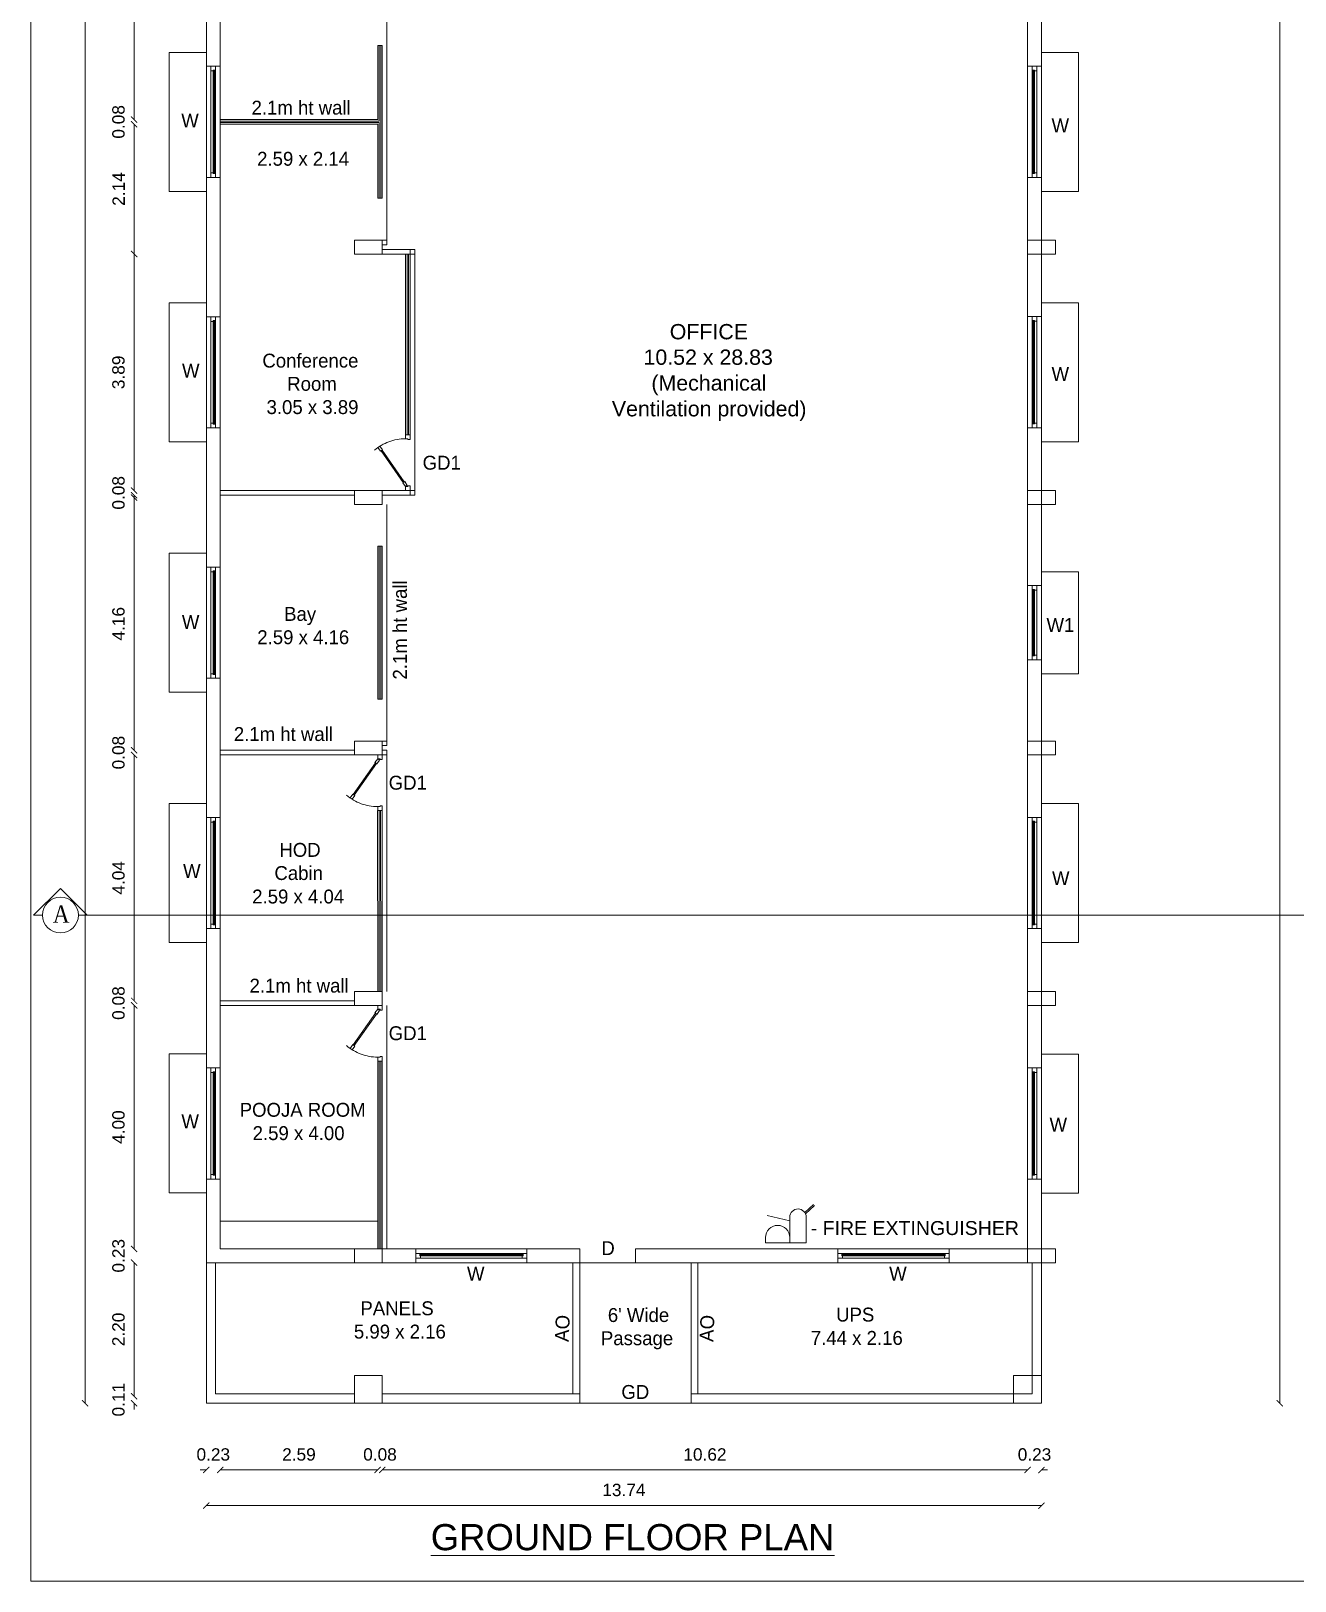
# Model space of a CAD drawing. Header units: metres. Extents: x -1560643 to -1560434, y 43491 to 43663.
# Drawn here: x -1560643.22 to -1560622.42, y 43551.2 to 43576.69 of the extents above; entities that cross this region are included whole.
import ezdxf
from ezdxf.enums import TextEntityAlignment as Align

# ---------------------------------------------------------------- set-up
doc = ezdxf.new("R2010")
doc.units = ezdxf.units.M
doc.header["$LTSCALE"] = 750
doc.header["$MEASUREMENT"] = 0
for name, pattern in [('CACHE3', [5.25, 4.2, -1.05]), ('CENTER', [50.8, 31.75, -6.35, 6.35, -6.35]), ('DASHED2', [0.375, 0.25, -0.125]), ('HIDDEN', [0.375, 0.25, -0.125])]:
    doc.linetypes.add(name, pattern=pattern)
doc.layers.get('0').update_dxf_attribs({"lineweight": 5})
doc.layers.add('BLK_1_FLR_0_DRINKING_WATER', color=7, linetype='Continuous', lineweight=5)
doc.styles.add('5 Feet Scale', font='', dxfattribs={"height": 5.9055})
doc.styles.add('6 Feet Scale', font='', dxfattribs={"height": 7.0866})
doc.styles.add('bold - t', font='arial.ttf', dxfattribs={"height": 9})
doc.styles.add('cent', font='arial.ttf', dxfattribs={"height": 8})
doc.styles.add('outer', font='arial.ttf')
doc.styles.add('style1', font='times.ttf', dxfattribs={"width": 0.95, "height": 200})
doc.styles.get('5 Feet Scale').set_extended_font_data('Bahnschrift')
doc.styles.get('6 Feet Scale').set_extended_font_data('Bahnschrift')

# ---------------------------------------------------------------- blocks, each defined once
blk = doc.blocks.new('_ArchTick')
at = {"color": 0, "linetype": 'ByBlock', "const_width": 0.15}
blk.add_lwpolyline([(-0.5, -0.5), (0.5, 0.5)], dxfattribs=at)
blk = doc.blocks.new('A$C52BB42CC')
at = {"linetype": 'ByBlock'}
for p, q in [((0, 4432.7), (0, 2394.8)), ((19.1, 2843.2), (1.7, 2826)), ((36.5, 2826), (19.1, 2843.2)), ((1.7, 2826), (7.5, 2826)), ((30.7, 2826), (36.5, 2826)), ((0, 2394.8), (3539, 2394.8))]:
    blk.add_line(p, q, dxfattribs=at)
for p, q in [((35.1, 2509.9), (35.1, 4333.1)), ((113.6, 4333.1), (113.6, 2509.9)), ((809, 2509.9), (809, 4333.1)), ((654.6, 2509.9), (654.6, 3731.4)), ((66.8, 3341.1), (66.8, 3578.3)), ((113.6, 3465.7), (113.6, 3375.6)), ((122.6, 3465.7), (122.6, 3375.6)), ((645.6, 3375.6), (645.6, 3465.8)), ((654.6, 3375.6), (654.6, 3416.2)), ((89.6, 3294.6), (89.6, 3384.6)), ((89.6, 3384.6), (113.6, 3384.6)), ((224.6, 3389.1), (227.6, 3389.1)), ((224.6, 3389.1), (224.6, 3341.1)), ((225.6, 3389.1), (225.6, 3340.1)), ((226.6, 3389.1), (226.6, 3290.1)), ((227.6, 3389.1), (227.6, 3290.1)), ((678.6, 3384.6), (654.6, 3384.6)), ((678.6, 3294.6), (678.6, 3384.6)), ((113.6, 3375.6), (122.6, 3375.6)), ((654.6, 3375.6), (645.6, 3375.6)), ((66.8, 3341.1), (66.8, 3345.1)), ((66.8, 3338.1), (66.8, 3334.1)), ((66.8, 3254), (66.8, 3338.1)), ((122.6, 3341.1), (224.6, 3341.1)), ((122.6, 3340.1), (225.6, 3340.1)), ((122.6, 3339.1), (225.6, 3339.1)), ((122.6, 3338.1), (224.6, 3338.1)), ((224.6, 3338.1), (224.6, 3290.1)), ((225.6, 3339.1), (225.6, 3290.1)), ((113.6, 3303.6), (113.6, 3213.4)), ((113.6, 3303.6), (122.6, 3303.6)), ((122.6, 3303.6), (122.6, 3213.4)), ((654.6, 3303.6), (645.6, 3303.6)), ((645.6, 3213.5), (645.6, 3303.6)), ((654.6, 3263), (654.6, 3303.6)), ((113.6, 3294.6), (89.6, 3294.6)), ((654.6, 3294.6), (678.6, 3294.6)), ((224.6, 3290.1), (227.6, 3290.1)), ((209.6, 3263), (227.6, 3263)), ((209.6, 3254), (209.6, 3263)), ((209.6, 3263), (227.6, 3263)), ((209.6, 3254), (209.6, 3263)), ((230.6, 3263), (227.6, 3263)), ((227.6, 3263), (227.6, 3260)), ((227.6, 3263), (227.6, 3254)), ((227.6, 3263), (227.6, 3254)), ((230.6, 3260), (230.6, 3263)), ((645.6, 3263), (663.6, 3263)), ((645.6, 3254), (645.6, 3263)), ((663.6, 3263), (663.6, 3254)), ((66.8, 3100.9), (66.8, 3254)), ((227.6, 3254), (209.6, 3254)), ((227.6, 3254), (209.6, 3254)), ((227.6, 3260), (230.6, 3260)), ((227.6, 3257), (245.6, 3257)), ((227.6, 3254), (227.6, 3257)), ((245.6, 3254), (227.6, 3254)), ((242.6, 3136.9), (242.6, 3254)), ((243.6, 3136.9), (243.6, 3254)), ((244.6, 3136.9), (244.6, 3254)), ((248.6, 3257), (245.6, 3257)), ((245.6, 3257), (245.6, 3254)), ((245.6, 3257), (245.6, 3254)), ((245.6, 3136.9), (245.6, 3254)), ((245.6, 3254), (248.6, 3254)), ((248.6, 3254), (248.6, 3257)), ((663.6, 3254), (645.6, 3254)), ((654.6, 3213.5), (654.6, 3254)), ((89.6, 3132.5), (89.6, 3222.5)), ((89.6, 3222.5), (113.6, 3222.5)), ((678.6, 3222.5), (654.6, 3222.5)), ((678.6, 3132.5), (678.6, 3222.5)), ((113.6, 3213.4), (122.6, 3213.4)), ((654.6, 3213.5), (645.6, 3213.5)), ((113.6, 3141.4), (113.6, 3051.3)), ((113.6, 3141.4), (122.6, 3141.4)), ((122.6, 3141.4), (122.6, 3051.3)), ((654.6, 3141.5), (645.6, 3141.5)), ((645.6, 3039.3), (645.6, 3141.5)), ((654.6, 3100.9), (654.6, 3141.5)), ((113.6, 3132.5), (89.6, 3132.5)), ((242.6, 3136.9), (245.6, 3136.9)), ((654.6, 3132.5), (678.6, 3132.5)), ((66.8, 3100.9), (66.8, 3104.9)), ((66.8, 3097.9), (66.8, 3093.9)), ((66.8, 2932.7), (66.8, 3096.4)), ((209.6, 3100.9), (122.6, 3100.9)), ((122.6, 3097.9), (209.6, 3097.9)), ((209.6, 3097.9), (209.6, 3100.9)), ((209.6, 3100.9), (227.6, 3100.9)), ((209.6, 3091.9), (209.6, 3100.9)), ((209.6, 3100.9), (227.6, 3100.9)), ((209.6, 3091.9), (209.6, 3100.9)), ((227.6, 3091.9), (209.6, 3091.9)), ((227.6, 3091.9), (209.6, 3091.9)), ((227.6, 3097.9), (227.6, 3100.9)), ((227.6, 3100.9), (248.6, 3100.9)), ((227.6, 3100.9), (227.6, 3091.9)), ((227.6, 3100.9), (227.6, 3091.9)), ((248.6, 3097.9), (227.6, 3097.9)), ((248.6, 3100.9), (245.6, 3100.9)), ((245.6, 3100.9), (245.6, 3097.9)), ((245.6, 3097.9), (248.6, 3097.9)), ((248.6, 3097.9), (248.6, 3100.9)), ((645.6, 3100.9), (663.6, 3100.9)), ((645.6, 3091.9), (645.6, 3100.9)), ((663.6, 3091.9), (645.6, 3091.9)), ((654.6, 3039.3), (654.6, 3091.9)), ((663.6, 3100.9), (663.6, 3091.9)), ((224.6, 3064.8), (227.6, 3064.8)), ((224.6, 3064.8), (224.6, 3016.8)), ((225.6, 3064.8), (225.6, 3015.8)), ((226.6, 3064.8), (226.6, 2965.8)), ((227.6, 3064.8), (227.6, 2965.8)), ((89.6, 2970.3), (89.6, 3060.3)), ((89.6, 3060.3), (113.6, 3060.3)), ((113.6, 3051.3), (122.6, 3051.3)), ((678.6, 3048.3), (654.6, 3048.3)), ((678.6, 2982.3), (678.6, 3048.3)), ((654.6, 3039.3), (645.6, 3039.3)), ((224.6, 3016.8), (224.6, 2965.8)), ((225.6, 3015.8), (225.6, 2965.8)), ((654.6, 2991.3), (645.6, 2991.3)), ((645.6, 2889.2), (645.6, 2991.3)), ((654.6, 2938.7), (654.6, 2991.3)), ((654.6, 2982.3), (678.6, 2982.3)), ((113.6, 2979.3), (113.6, 2889.2)), ((113.6, 2979.3), (122.6, 2979.3)), ((122.6, 2979.3), (122.6, 2889.2)), ((113.6, 2970.3), (89.6, 2970.3)), ((224.6, 2965.8), (227.6, 2965.8)), ((66.8, 2932.7), (66.8, 2936.7)), ((122.6, 2932.7), (209.6, 2932.7)), ((209.6, 2938.7), (227.6, 2938.7)), ((209.6, 2929.7), (209.6, 2938.7)), ((209.6, 2938.7), (227.6, 2938.7)), ((209.6, 2929.7), (209.6, 2938.7)), ((209.6, 2932.7), (209.6, 2929.7)), ((230.6, 2938.7), (227.6, 2938.7)), ((227.6, 2938.7), (227.6, 2935.7)), ((227.6, 2938.7), (227.6, 2929.7)), ((227.6, 2938.7), (227.6, 2929.7)), ((227.6, 2935.7), (230.6, 2935.7)), ((230.6, 2932.7), (227.6, 2932.7)), ((227.6, 2932.7), (227.6, 2929.7)), ((230.6, 2935.7), (230.6, 2938.7)), ((230.6, 2929.7), (230.6, 2932.7)), ((645.6, 2938.7), (663.6, 2938.7)), ((645.6, 2929.7), (645.6, 2938.7)), ((663.6, 2938.7), (663.6, 2929.7)), ((66.8, 2929.7), (66.8, 2925.7)), ((66.8, 2770.5), (66.8, 2929.7)), ((209.6, 2929.7), (122.6, 2929.7)), ((227.6, 2929.7), (209.6, 2929.7)), ((227.6, 2929.7), (209.6, 2929.7)), ((227.6, 2929.7), (230.6, 2929.7)), ((663.6, 2929.7), (645.6, 2929.7)), ((654.6, 2889.2), (654.6, 2929.7)), ((89.6, 2808.2), (89.6, 2898.2)), ((89.6, 2898.2), (113.6, 2898.2)), ((224.6, 2776.5), (224.5, 2893.7)), ((227.6, 2893.7), (224.6, 2893.7)), ((225.5, 2893.7), (225.6, 2776.5)), ((226.5, 2893.7), (226.6, 2776.5)), ((227.6, 2776.5), (227.5, 2893.7)), ((678.6, 2898.2), (654.6, 2898.2)), ((678.6, 2808.2), (678.6, 2898.2)), ((113.6, 2889.2), (122.6, 2889.2)), ((654.6, 2889.2), (645.6, 2889.2)), ((113.6, 2727), (113.6, 2817.2)), ((113.6, 2817.2), (122.6, 2817.2)), ((122.6, 2817.2), (122.6, 2727)), ((654.6, 2817.2), (645.6, 2817.2)), ((645.6, 2727), (645.6, 2817.2)), ((654.6, 2776.5), (654.6, 2817.2)), ((113.6, 2808.2), (89.6, 2808.2)), ((654.6, 2808.2), (678.6, 2808.2)), ((66.8, 2770.5), (66.8, 2774.5)), ((122.6, 2770.5), (209.6, 2770.5)), ((209.6, 2776.5), (227.6, 2776.5)), ((209.6, 2767.5), (209.6, 2776.5)), ((209.6, 2776.5), (227.6, 2776.5)), ((209.6, 2767.5), (209.6, 2776.5)), ((209.6, 2770.5), (209.6, 2767.5)), ((227.6, 2776.5), (227.6, 2767.5)), ((227.6, 2776.5), (227.6, 2767.5)), ((645.6, 2776.5), (663.6, 2776.5)), ((645.6, 2767.5), (645.6, 2776.5)), ((663.6, 2776.5), (663.6, 2767.5)), ((66.8, 2767.5), (66.8, 2763.5)), ((66.8, 2609.9), (66.8, 2767.5)), ((209.6, 2767.5), (122.6, 2767.5)), ((227.6, 2767.5), (209.6, 2767.5)), ((227.6, 2767.5), (209.6, 2767.5)), ((663.6, 2767.5), (645.6, 2767.5)), ((654.6, 2727), (654.6, 2767.5)), ((89.6, 2646.1), (89.6, 2736.1)), ((89.6, 2736.1), (113.6, 2736.1)), ((224.6, 2609.9), (224.6, 2731.5)), ((227.6, 2731.5), (224.6, 2731.5)), ((225.6, 2731.5), (225.6, 2609.9)), ((226.6, 2731.5), (226.6, 2609.9)), ((227.6, 2609.9), (227.6, 2731.5)), ((678.6, 2736), (654.6, 2736)), ((678.6, 2646), (678.6, 2736)), ((113.6, 2727), (122.6, 2727)), ((654.6, 2727), (645.6, 2727)), ((113.6, 2655), (113.6, 2600.9)), ((113.6, 2655), (122.6, 2655)), ((122.6, 2655), (122.6, 2609.9)), ((654.6, 2655), (645.6, 2655)), ((645.6, 2609.9), (645.6, 2655)), ((654.6, 2609.9), (654.6, 2655)), ((113.6, 2646.1), (89.6, 2646.1)), ((654.6, 2646), (678.6, 2646)), ((476.9, 2631.5), (491.6, 2628.1)), ((491.6, 2613.8), (491.6, 2630.4)), ((501.3, 2633.4), (506.9, 2638.6)), ((507.5, 2637.9), (501.8, 2632.5)), ((502.2, 2613.8), (502.2, 2630.4)), ((122.6, 2627.9), (224.6, 2627.9)), ((66.8, 2609.9), (66.8, 2613.9)), ((122.6, 2609.9), (209.6, 2609.9)), ((227.6, 2609.9), (209.6, 2609.9)), ((209.6, 2609.9), (209.6, 2600.9)), ((227.6, 2600.9), (227.6, 2609.9)), ((227.6, 2609.9), (249.3, 2609.9)), ((249.3, 2600.9), (249.3, 2609.9)), ((321.3, 2609.9), (355.6, 2609.9)), ((321.3, 2600.9), (321.3, 2609.9)), ((355.6, 2609.9), (355.6, 2600.9)), ((391.6, 2609.9), (391.6, 2600.9)), ((391.6, 2609.9), (522.8, 2609.9)), ((475.9, 2617.2), (475.9, 2613.8)), ((475.9, 2613.8), (491.6, 2613.8)), ((491.6, 2617.2), (491.6, 2613.8)), ((502.2, 2613.8), (491.6, 2613.8)), ((522.8, 2600.9), (522.8, 2609.9)), ((594.8, 2609.9), (645.6, 2609.9)), ((594.8, 2600.9), (594.8, 2609.9)), ((663.6, 2609.9), (645.6, 2609.9)), ((645.6, 2609.9), (645.6, 2600.9)), ((663.6, 2600.9), (663.6, 2609.9)), ((66.8, 2600.9), (66.8, 2596.9)), ((66.8, 2514.4), (66.8, 2600.9)), ((113.6, 2509.9), (113.6, 2600.9)), ((113.6, 2600.9), (209.6, 2600.9)), ((119.6, 2515.9), (119.6, 2600.9)), ((209.6, 2600.9), (227.6, 2600.9)), ((227.6, 2600.9), (249.3, 2600.9)), ((321.3, 2600.9), (349.6, 2600.9)), ((349.6, 2600.9), (349.6, 2600.9)), ((355.6, 2600.9), (349.6, 2600.9)), ((355.6, 2600.9), (522.8, 2600.9)), ((594.8, 2600.9), (654.6, 2600.9)), ((645.6, 2600.9), (663.6, 2600.9)), ((648.6, 2600.9), (648.6, 2515.9)), ((654.6, 2600.9), (654.6, 2509.9)), ((209.6, 2527.9), (227.6, 2527.9)), ((209.6, 2509.9), (209.6, 2527.9)), ((227.6, 2527.9), (227.6, 2509.9)), ((636.6, 2527.9), (654.6, 2527.9)), ((636.6, 2509.9), (636.6, 2527.9)), ((654.6, 2527.9), (654.6, 2509.9)), ((66.8, 2514.4), (66.8, 2518.4)), ((66.8, 2509.9), (66.8, 2505.9)), ((113.6, 2509.9), (356.1, 2509.9)), ((113.6, 2509.9), (654.6, 2509.9)), ((654.6, 2509.9), (113.6, 2509.9)), ((209.6, 2515.9), (119.6, 2515.9)), ((227.6, 2509.9), (209.6, 2509.9)), ((355.6, 2515.9), (227.6, 2515.9)), ((355.6, 2515.9), (355.6, 2509.9)), ((427.6, 2515.9), (427.6, 2509.9)), ((648.6, 2515.9), (427.6, 2515.9)), ((654.6, 2509.9), (636.6, 2509.9)), ((113.6, 2466.7), (109.6, 2466.7)), ((122.6, 2466.7), (224.6, 2466.7)), ((122.6, 2466.7), (126.6, 2466.7)), ((224.6, 2466.7), (220.6, 2466.7)), ((227.6, 2466.7), (645.6, 2466.7)), ((227.6, 2466.7), (231.6, 2466.7)), ((645.6, 2466.7), (641.6, 2466.7)), ((654.6, 2466.7), (658.6, 2466.7)), ((113.6, 2443.6), (654.6, 2443.6))]:
    blk.add_line(p, q)
at = {"linetype": 'CACHE3', "ltscale": 2.5}
for p, q in [((230.6, 3416.2), (230.6, 3263)), ((248.6, 3100.9), (248.6, 3254)), ((230.6, 3091.9), (230.6, 2938.7)), ((230.6, 2929.7), (230.6, 2776.5)), ((230.6, 2767.5), (230.6, 2609.9))]:
    blk.add_line(p, q, dxfattribs=at)
at = {"linetype": 'CENTER', "ltscale": 0.03}
for p, q in [((36.5, 2826), (667.3, 2826)), ((667.3, 2826), (1652.1, 2826))]:
    blk.add_line(p, q, dxfattribs=at)
at = {"linetype": 'DASHED2'}
for p, q in [((351.1, 2515.9), (351.1, 2600.9)), ((355.6, 2515.9), (355.6, 2600.9)), ((427.6, 2515.9), (427.6, 2600.9)), ((432.1, 2515.9), (432.1, 2600.9))]:
    blk.add_line(p, q, dxfattribs=at)
for points in [[(113.6, 3375.6), (113.6, 3303.6), (122.6, 3303.6), (122.6, 3375.6)], [(118.1, 3372.6), (118.1, 3373.1), (119.6, 3373.1), (119.6, 3375.6), (116.6, 3375.6), (116.6, 3372.6)], [(116.6, 3375.6), (116.6, 3303.6), (119.6, 3303.6), (119.6, 3375.6)], [(118.1, 3373.1), (118.1, 3350.8), (119.6, 3350.8), (119.6, 3373.1)], [(654.6, 3303.6), (654.6, 3375.6), (645.6, 3375.6), (645.6, 3303.6)], [(650.1, 3372.6), (650.1, 3373.1), (648.6, 3373.1), (648.6, 3375.6), (651.6, 3375.6), (651.6, 3372.6)], [(651.6, 3303.6), (651.6, 3375.6), (648.6, 3375.6), (648.6, 3303.6)], [(650.1, 3350.8), (650.1, 3373.1), (648.6, 3373.1), (648.6, 3350.8)], [(118.1, 3328.4), (118.1, 3350.8), (119.6, 3350.8), (119.6, 3328.4)], [(650.1, 3350.8), (650.1, 3328.5), (648.6, 3328.5), (648.6, 3350.8)], [(118.1, 3328.4), (118.1, 3306.1), (119.6, 3306.1), (119.6, 3328.4)], [(650.1, 3306.1), (650.1, 3328.5), (648.6, 3328.5), (648.6, 3306.1)], [(118.1, 3306.6), (118.1, 3306.1), (119.6, 3306.1), (119.6, 3303.6), (116.6, 3303.6), (116.6, 3306.6)], [(650.1, 3306.6), (650.1, 3306.1), (648.6, 3306.1), (648.6, 3303.6), (651.6, 3303.6), (651.6, 3306.6)], [(113.6, 3141.4), (113.6, 3213.4), (122.6, 3213.4), (122.6, 3141.4)], [(118.1, 3210.4), (118.1, 3210.9), (119.6, 3210.9), (119.6, 3213.4), (116.6, 3213.4), (116.6, 3210.4)], [(116.6, 3141.4), (116.6, 3213.4), (119.6, 3213.4), (119.6, 3141.4)], [(654.6, 3141.5), (654.6, 3213.5), (645.6, 3213.5), (645.6, 3141.5)], [(650.1, 3210.5), (650.1, 3211), (648.6, 3211), (648.6, 3213.5), (651.6, 3213.5), (651.6, 3210.5)], [(651.6, 3141.5), (651.6, 3213.5), (648.6, 3213.5), (648.6, 3141.5)], [(118.1, 3188.6), (118.1, 3210.9), (119.6, 3210.9), (119.6, 3188.6)], [(650.1, 3188.6), (650.1, 3211), (648.6, 3211), (648.6, 3188.6)], [(118.1, 3188.6), (118.1, 3166.3), (119.6, 3166.3), (119.6, 3188.6)], [(650.1, 3188.6), (650.1, 3166.3), (648.6, 3166.3), (648.6, 3188.6)], [(118.1, 3143.9), (118.1, 3166.3), (119.6, 3166.3), (119.6, 3143.9)], [(650.1, 3144), (650.1, 3166.3), (648.6, 3166.3), (648.6, 3144)], [(118.1, 3144.4), (118.1, 3143.9), (119.6, 3143.9), (119.6, 3141.4), (116.6, 3141.4), (116.6, 3144.4)], [(650.1, 3144.5), (650.1, 3144), (648.6, 3144), (648.6, 3141.5), (651.6, 3141.5), (651.6, 3144.5)], [(242.6, 3136.9), (242.6, 3134.4), (244.1, 3134.4), (244.1, 3133.9), (245.6, 3133.9), (245.6, 3136.9)], [(224.8, 3128.8), (226.5, 3126.3), (227.7, 3127.2), (226, 3129.6)], [(241.8, 3106.5), (227.4, 3127), (226.8, 3126.5), (241.1, 3106)], [(242.6, 3103.4), (240.8, 3105.8), (242.1, 3106.7), (243.8, 3104.2)], [(244.1, 3103.9), (244.1, 3103.4), (242.6, 3103.4), (242.6, 3100.9), (245.6, 3100.9), (245.6, 3103.9)], [(113.6, 2979.3), (113.6, 3051.3), (122.6, 3051.3), (122.6, 2979.3)], [(118.1, 3048.3), (118.1, 3048.8), (119.6, 3048.8), (119.6, 3051.3), (116.6, 3051.3), (116.6, 3048.3)], [(116.6, 2979.3), (116.6, 3051.3), (119.6, 3051.3), (119.6, 2979.3)], [(118.1, 3026.5), (118.1, 3048.8), (119.6, 3048.8), (119.6, 3026.5)], [(654.6, 3039.3), (654.6, 2991.3), (645.6, 2991.3), (645.6, 3039.3)], [(651.6, 3039.3), (651.6, 2991.3), (648.6, 2991.3), (648.6, 3039.3)], [(650.1, 3036.3), (650.1, 3036.8), (648.6, 3036.8), (648.6, 3039.3), (651.6, 3039.3), (651.6, 3036.3)], [(650.1, 3036.8), (650.1, 3015.3), (648.6, 3015.3), (648.6, 3036.8)], [(118.1, 3026.5), (118.1, 3004.1), (119.6, 3004.1), (119.6, 3026.5)], [(650.1, 2993.8), (650.1, 3015.3), (648.6, 3015.3), (648.6, 2993.8)], [(118.1, 2981.8), (118.1, 3004.1), (119.6, 3004.1), (119.6, 2981.8)], [(650.1, 2994.3), (650.1, 2993.8), (648.6, 2993.8), (648.6, 2991.3), (651.6, 2991.3), (651.6, 2994.3)], [(118.1, 2982.3), (118.1, 2981.8), (119.6, 2981.8), (119.6, 2979.3), (116.6, 2979.3), (116.6, 2982.3)], [(223.8, 2924.1), (209.4, 2903.7), (208.8, 2904.1), (223.1, 2924.6)], [(224.6, 2927.2), (222.8, 2924.8), (224.1, 2923.9), (225.8, 2926.4)], [(226.1, 2926.7), (226.1, 2927.2), (224.6, 2927.2), (224.6, 2929.7), (227.6, 2929.7), (227.6, 2926.7)], [(206.8, 2901.8), (208.5, 2904.3), (209.7, 2903.4), (208, 2901)], [(224.6, 2893.7), (224.6, 2896.2), (226.1, 2896.2), (226.1, 2896.7), (227.6, 2896.7), (227.6, 2893.7)], [(113.6, 2817.2), (113.6, 2889.2), (122.6, 2889.2), (122.6, 2817.2)], [(118.1, 2886.2), (118.1, 2886.7), (119.6, 2886.7), (119.6, 2889.2), (116.6, 2889.2), (116.6, 2886.2)], [(116.6, 2817.2), (116.6, 2889.2), (119.6, 2889.2), (119.6, 2817.2)], [(118.1, 2864.3), (118.1, 2886.7), (119.6, 2886.7), (119.6, 2864.3)], [(654.6, 2817.2), (654.6, 2889.2), (645.6, 2889.2), (645.6, 2817.2)], [(650.1, 2886.2), (650.1, 2886.7), (648.6, 2886.7), (648.6, 2889.2), (651.6, 2889.2), (651.6, 2886.2)], [(651.6, 2817.2), (651.6, 2889.2), (648.6, 2889.2), (648.6, 2817.2)], [(650.1, 2864.4), (650.1, 2886.7), (648.6, 2886.7), (648.6, 2864.4)], [(118.1, 2864.3), (118.1, 2842), (119.6, 2842), (119.6, 2864.3)], [(650.1, 2864.4), (650.1, 2842), (648.6, 2842), (648.6, 2864.4)], [(118.1, 2819.7), (118.1, 2842), (119.6, 2842), (119.6, 2819.7)], [(650.1, 2819.7), (650.1, 2842), (648.6, 2842), (648.6, 2819.7)], [(118.1, 2820.2), (118.1, 2819.7), (119.6, 2819.7), (119.6, 2817.2), (116.6, 2817.2), (116.6, 2820.2)], [(650.1, 2820.2), (650.1, 2819.7), (648.6, 2819.7), (648.6, 2817.2), (651.6, 2817.2), (651.6, 2820.2)], [(223.8, 2761.9), (209.4, 2741.5), (208.8, 2741.9), (223.1, 2762.4)], [(224.6, 2765), (222.8, 2762.6), (224.1, 2761.7), (225.8, 2764.2)], [(226.1, 2764.5), (226.1, 2765), (224.6, 2765), (224.6, 2767.5), (227.6, 2767.5), (227.6, 2764.5)], [(206.8, 2739.6), (208.5, 2742.1), (209.7, 2741.2), (208, 2738.8)], [(224.6, 2731.5), (224.6, 2734), (226.1, 2734), (226.1, 2734.5), (227.6, 2734.5), (227.6, 2731.5)], [(113.6, 2655), (113.6, 2727), (122.6, 2727), (122.6, 2655)], [(118.1, 2724), (118.1, 2724.5), (119.6, 2724.5), (119.6, 2727), (116.6, 2727), (116.6, 2724)], [(116.6, 2655), (116.6, 2727), (119.6, 2727), (119.6, 2655)], [(118.1, 2702.2), (118.1, 2724.5), (119.6, 2724.5), (119.6, 2702.2)], [(654.6, 2655), (654.6, 2727), (645.6, 2727), (645.6, 2655)], [(650.1, 2724), (650.1, 2724.5), (648.6, 2724.5), (648.6, 2727), (651.6, 2727), (651.6, 2724)], [(651.6, 2655), (651.6, 2727), (648.6, 2727), (648.6, 2655)], [(650.1, 2702.2), (650.1, 2724.5), (648.6, 2724.5), (648.6, 2702.2)], [(118.1, 2702.2), (118.1, 2679.9), (119.6, 2679.9), (119.6, 2702.2)], [(650.1, 2702.2), (650.1, 2679.9), (648.6, 2679.9), (648.6, 2702.2)], [(118.1, 2657.5), (118.1, 2679.9), (119.6, 2679.9), (119.6, 2657.5)], [(650.1, 2657.5), (650.1, 2679.9), (648.6, 2679.9), (648.6, 2657.5)], [(118.1, 2658), (118.1, 2657.5), (119.6, 2657.5), (119.6, 2655), (116.6, 2655), (116.6, 2658)], [(650.1, 2658), (650.1, 2657.5), (648.6, 2657.5), (648.6, 2655), (651.6, 2655), (651.6, 2658)], [(249.3, 2600.9), (321.3, 2600.9), (321.3, 2609.9), (249.3, 2609.9)], [(522.8, 2600.9), (594.8, 2600.9), (594.8, 2609.9), (522.8, 2609.9)], [(252.3, 2605.4), (251.8, 2605.4), (251.8, 2606.9), (249.3, 2606.9), (249.3, 2603.9), (252.3, 2603.9)], [(249.3, 2603.9), (321.3, 2603.9), (321.3, 2606.9), (249.3, 2606.9)], [(251.8, 2605.4), (274.1, 2605.4), (274.1, 2606.9), (251.8, 2606.9)], [(296.5, 2605.4), (274.1, 2605.4), (274.1, 2606.9), (296.5, 2606.9)], [(296.5, 2605.4), (318.8, 2605.4), (318.8, 2606.9), (296.5, 2606.9)], [(318.3, 2605.4), (318.8, 2605.4), (318.8, 2606.9), (321.3, 2606.9), (321.3, 2603.9), (318.3, 2603.9)], [(525.8, 2605.4), (525.3, 2605.4), (525.3, 2606.9), (522.8, 2606.9), (522.8, 2603.9), (525.8, 2603.9)], [(522.8, 2603.9), (594.8, 2603.9), (594.8, 2606.9), (522.8, 2606.9)], [(525.3, 2605.4), (547.6, 2605.4), (547.6, 2606.9), (525.3, 2606.9)], [(570, 2605.4), (547.6, 2605.4), (547.6, 2606.9), (570, 2606.9)], [(570, 2605.4), (592.3, 2605.4), (592.3, 2606.9), (570, 2606.9)], [(591.8, 2605.4), (592.3, 2605.4), (592.3, 2606.9), (594.8, 2606.9), (594.8, 2603.9), (591.8, 2603.9)]]:
    blk.add_lwpolyline(points, close=True)
at = {"linetype": 'HIDDEN'}
for points in [[(118.7, 3373.1), (118.7, 3350.8), (118.9, 3350.8), (118.9, 3373.1)], [(649.4, 3350.8), (649.4, 3373.1), (649.2, 3373.1), (649.2, 3350.8)], [(118.7, 3328.4), (118.7, 3350.8), (118.9, 3350.8), (118.9, 3328.4)], [(649.4, 3350.8), (649.4, 3328.5), (649.2, 3328.5), (649.2, 3350.8)], [(118.7, 3328.4), (118.7, 3306.1), (118.9, 3306.1), (118.9, 3328.4)], [(649.4, 3306.1), (649.4, 3328.5), (649.2, 3328.5), (649.2, 3306.1)], [(118.7, 3188.6), (118.7, 3210.9), (118.9, 3210.9), (118.9, 3188.6)], [(649.4, 3188.6), (649.4, 3211), (649.2, 3211), (649.2, 3188.6)], [(118.7, 3188.6), (118.7, 3166.3), (118.9, 3166.3), (118.9, 3188.6)], [(649.4, 3188.6), (649.4, 3166.3), (649.2, 3166.3), (649.2, 3188.6)], [(118.7, 3143.9), (118.7, 3166.3), (118.9, 3166.3), (118.9, 3143.9)], [(649.4, 3144), (649.4, 3166.3), (649.2, 3166.3), (649.2, 3144)], [(118.7, 3026.5), (118.7, 3048.8), (118.9, 3048.8), (118.9, 3026.5)], [(649.4, 3036.8), (649.4, 3015.3), (649.2, 3015.3), (649.2, 3036.8)], [(118.7, 3026.5), (118.7, 3004.1), (118.9, 3004.1), (118.9, 3026.5)], [(649.4, 2993.8), (649.4, 3015.3), (649.2, 3015.3), (649.2, 2993.8)], [(118.7, 2981.8), (118.7, 3004.1), (118.9, 3004.1), (118.9, 2981.8)], [(118.7, 2864.3), (118.7, 2886.7), (118.9, 2886.7), (118.9, 2864.3)], [(649.4, 2864.4), (649.4, 2886.7), (649.2, 2886.7), (649.2, 2864.4)], [(118.7, 2864.3), (118.7, 2842), (118.9, 2842), (118.9, 2864.3)], [(649.4, 2864.4), (649.4, 2842), (649.2, 2842), (649.2, 2864.4)], [(118.7, 2819.7), (118.7, 2842), (118.9, 2842), (118.9, 2819.7)], [(649.4, 2819.7), (649.4, 2842), (649.2, 2842), (649.2, 2819.7)], [(118.7, 2702.2), (118.7, 2724.5), (118.9, 2724.5), (118.9, 2702.2)], [(649.4, 2702.2), (649.4, 2724.5), (649.2, 2724.5), (649.2, 2702.2)], [(118.7, 2702.2), (118.7, 2679.9), (118.9, 2679.9), (118.9, 2702.2)], [(649.4, 2702.2), (649.4, 2679.9), (649.2, 2679.9), (649.2, 2702.2)], [(118.7, 2657.5), (118.7, 2679.9), (118.9, 2679.9), (118.9, 2657.5)], [(649.4, 2657.5), (649.4, 2679.9), (649.2, 2679.9), (649.2, 2657.5)], [(251.8, 2606.1), (274.1, 2606.1), (274.1, 2606.3), (251.8, 2606.3)], [(296.5, 2606.1), (274.1, 2606.1), (274.1, 2606.3), (296.5, 2606.3)], [(296.5, 2606.1), (318.8, 2606.1), (318.8, 2606.3), (296.5, 2606.3)], [(525.3, 2606.1), (547.6, 2606.1), (547.6, 2606.3), (525.3, 2606.3)], [(570, 2606.1), (547.6, 2606.1), (547.6, 2606.3), (570, 2606.3)], [(570, 2606.1), (592.3, 2606.1), (592.3, 2606.3), (570, 2606.3)]]:
    blk.add_lwpolyline(points, close=True, dxfattribs=at)
at = {"linetype": 'ByBlock'}
blk.add_circle((19.1, 2826), 11.6, dxfattribs=at)
at = {"linetype": 'HIDDEN'}
for centre, start, end in [((242.6, 3103.4), 90, 130.5448), ((224.6, 2927.2), 229.4552, 270), ((224.6, 2765), 229.4552, 270)]:
    blk.add_arc(centre, 31, start, end, dxfattribs=at)
for centre, radius in [((496.9, 2630.4), 5.31), ((483.7, 2617.2), 7.86)]:
    blk.add_arc(centre, radius, 0, 180)
at = {"xscale": 4, "yscale": 4, "zscale": 4}
for p, rotation in [((66.8, 3341.1), 270), ((66.8, 3341.1), 270), ((66.8, 3338.1), 90), ((66.8, 3338.1), 90), ((66.8, 3254), 270), ((66.8, 3254), 90), ((66.8, 3100.9), 270), ((66.8, 3100.9), 270), ((66.8, 3097.9), 90), ((66.8, 3096.4), 90), ((66.8, 2932.7), 270), ((66.8, 2932.7), 270), ((66.8, 2929.7), 90), ((66.8, 2929.7), 90), ((66.8, 2770.5), 270), ((66.8, 2770.5), 270), ((66.8, 2767.5), 90), ((66.8, 2767.5), 90), ((66.8, 2609.9), 270), ((66.8, 2609.9), 270), ((66.8, 2600.9), 90), ((66.8, 2600.9), 90), ((35.1, 2509.9), 270), ((66.8, 2514.4), 270), ((66.8, 2514.4), 270), ((66.8, 2509.9), 90), ((809, 2509.9), 270), ((122.6, 2466.7), 180), ((122.6, 2466.7), 180), ((227.6, 2466.7), 180), ((227.6, 2466.7), 180), ((654.6, 2466.7), 180), ((113.6, 2443.6), 180)]:
    blk.add_blockref('_ArchTick', p, dxfattribs=dict(at, rotation=rotation))
for p in [(113.6, 2466.7), (224.6, 2466.7), (224.6, 2466.7), (645.6, 2466.7), (645.6, 2466.7), (654.6, 2443.6)]:
    blk.add_blockref('_ArchTick', p, dxfattribs=at)
for s, height, style, p in [('2.1m ht wall', 9, '5 Feet Scale', (175, 3348.8)), ('GD1', 9, '5 Feet Scale', (266.1, 3118.9)), ('W1', 9, '5 Feet Scale', (666.9, 3013.8)), ('2.1m ht wall', 9, '5 Feet Scale', (163.5, 2943.2)), ('GD1', 9, '5 Feet Scale', (244.1, 2911.7)), ('2.1m ht wall', 9, '5 Feet Scale', (173.7, 2780.3)), ('GD1', 9, '5 Feet Scale', (244.1, 2749.5)), ('GD', 9, '5 Feet Scale', (391.5, 2517.2)), ('%%UGROUND FLOOR PLAN', 16.929, 'bold - t', (389.7, 2423.2))]:
    blk.add_text(s, height=height, dxfattribs=dict(style=style)).set_placement(p, align=Align.MIDDLE_CENTER)
for s, height, style, p in [(' W', 9, '5 Feet Scale', (94, 3336)), (' W', 9, '5 Feet Scale', (657.8, 3332.8)), ('2.59 x 2.14', 9, '6 Feet Scale', (146.5, 3311.2)), ('OFFICE', 9.9, 'outer', (413.8, 3198.8)), ('10.52 x 28.83', 9.9, 'outer', (396.8, 3182.3)), (' W', 9, '5 Feet Scale', (94.5, 3174)), ('Conference', 9, '6 Feet Scale', (149.9, 3180.5)), ('Room', 9, '6 Feet Scale', (166, 3165.5)), ('(Mechanical ', 9.9, 'outer', (401.9, 3165.6)), (' W', 9, '5 Feet Scale', (657.8, 3171.9)), ('3.05 x 3.89', 9, '6 Feet Scale', (152.6, 3150.4)), ('Ventilation provided)', 9.9, 'outer', (376.3, 3148.9)), ('Bay', 9, '6 Feet Scale', (164, 3016.5)), (' W', 9, '5 Feet Scale', (94.4, 3011.3)), ('2.59 x 4.16', 9, '6 Feet Scale', (146.6, 3001.4)), ('HOD', 9, '6 Feet Scale', (160.9, 2863.7)), (' W', 9, '5 Feet Scale', (95.2, 2850)), ('Cabin', 9, '6 Feet Scale', (157.7, 2848.7)), (' W', 9, '5 Feet Scale', (658.1, 2845.4)), ('2.59 x 4.04', 9, '6 Feet Scale', (143.3, 2833.5)), ('POOJA ROOM', 9, '6 Feet Scale', (135.2, 2695.4)), (' W', 9, '5 Feet Scale', (94.1, 2687.9)), (' W', 9, '5 Feet Scale', (656.5, 2685.8)), ('2.59 x 4.00', 9, '6 Feet Scale', (143.6, 2680.3)), (' - FIRE EXTINGUISHER', 9.055, 'outer', (501.6, 2618.8)), ('D', 9, '5 Feet Scale', (369.5, 2605.8)), (' W', 9, '5 Feet Scale', (279.1, 2589.3)), (' W', 9, '5 Feet Scale', (552.6, 2589.3)), ('PANELS', 9, '6 Feet Scale', (213.4, 2566.9)), ("6' Wide", 9, '6 Feet Scale', (373.7, 2562.5)), ('UPS', 9, '6 Feet Scale', (521.6, 2562.8)), ('5.99 x 2.16', 9, '6 Feet Scale', (209.2, 2551.8)), ('Passage', 9, '6 Feet Scale', (369.2, 2547.5)), ('7.44 x 2.16', 9, '6 Feet Scale', (505.2, 2547.7))]:
    blk.add_text(s, height=height, dxfattribs=dict(style=style)).set_placement(p)
at = {"style": '5 Feet Scale'}
for s, rotation, p in [('2.1m ht wall', 90, (239, 3010.6)), ('AO', 87.5085, (344.2, 2558.4)), ('AO', 87.5085, (437.9, 2558.4))]:
    blk.add_text(s, height=9, rotation=rotation, dxfattribs=at).set_placement(p, align=Align.MIDDLE_CENTER)
at = {"style": 'style1', "width": 0.875}
blk.add_text('A', height=11.3, dxfattribs=at).set_placement((14.2, 2821))
at = {"char_height": 8, "attachment_point": 5, "rotation": 90, "style": 'cent'}
for s, insert in [('\\A1;0.08', (56.7, 3339.6)), ('\\A1;2.14', (56.8, 3296.1)), ('\\A1;3.89', (56.7, 3177.4)), ('\\A1;0.08', (56.7, 3099.4)), ('\\A1;4.16', (56.7, 3014.6)), ('\\A1;0.08', (56.7, 2931.2)), ('\\A1;4.04', (56.7, 2850.1)), ('\\A1;0.08', (56.7, 2769)), ('\\A1;4.00', (56.7, 2688.7)), ('\\A1;0.23', (56.7, 2605.4)), ('\\A1;2.20', (56.7, 2557.7)), ('\\A1;0.11', (56.7, 2512.2))]:
    blk.add_mtext(s, dxfattribs=dict(at, insert=insert))
at = {"char_height": 8, "attachment_point": 5, "style": 'cent'}
for s, insert in [('\\A1;0.23', (118.1, 2476.7)), ('\\A1;2.59', (173.6, 2476.7)), ('\\A1;0.08', (226.1, 2476.7)), ('\\A1;10.62', (436.6, 2476.7)), ('\\A1;0.23', (650.1, 2476.7)), ('\\A1;13.74', (384.1, 2453.7))]:
    blk.add_mtext(s, dxfattribs=dict(at, insert=insert))

msp = doc.modelspace()

# ---------------------------------------------------------------- block references
at = {"layer": 'BLK_1_FLR_0_DRINKING_WATER', "xscale": 0.0254016284015961, "yscale": 0.0254016284015961, "zscale": 0.0254016284015961}
msp.add_blockref('A$C52BB42CC', (-1560643.21924, 43490.36698), dxfattribs=at)

doc.saveas('drawing.dxf')
